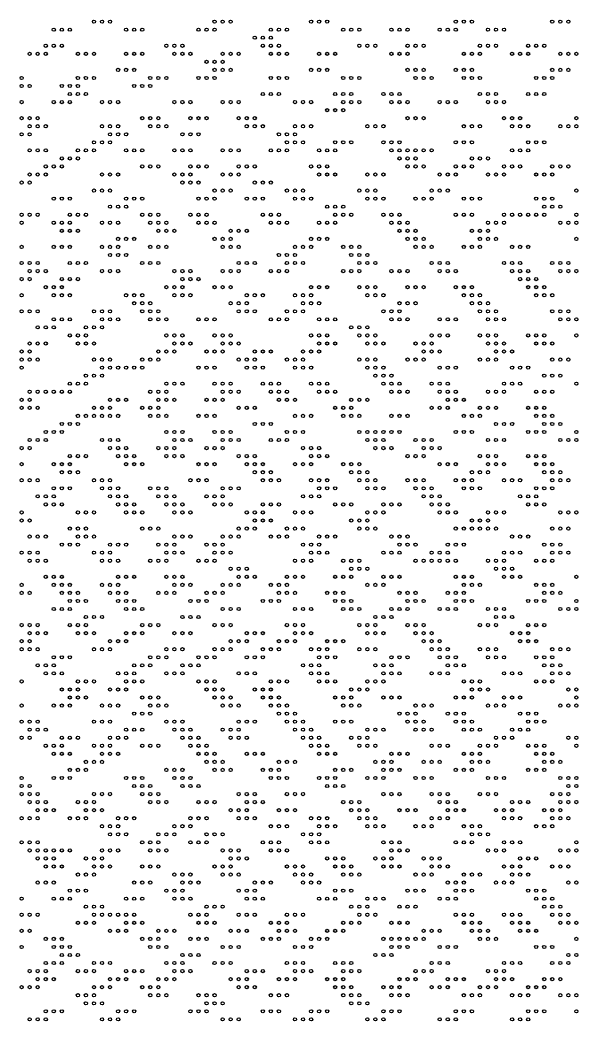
# Model space of a CAD drawing. Header units: millimetres. Extents: x 0 to 280, y 1 to 500.
# Drawn here: x 139.8 to 209.2, y 250.8 to 375.2 of the extents above; entities that cross this region are included whole.
import ezdxf

# ---------------------------------------------------------------- set-up
doc = ezdxf.new("R2010")
doc.units = ezdxf.units.MM
doc.layers.get('0').update_dxf_attribs({"linetype": 'CONTINUOUS'})

msp = doc.modelspace()

# ---------------------------------------------------------------- linework, layer by layer
for centre in [(149, 375), (150, 375), (151, 375), (164, 375), (165, 375), (166, 375), (176, 375), (177, 375), (178, 375), (194, 375), (195, 375), (196, 375), (206, 375), (207, 375), (208, 375), (144, 374), (145, 374), (146, 374), (153, 374), (154, 374), (155, 374), (162, 374), (163, 374), (164, 374), (169, 373), (170, 373), (171, 374), (171, 373), (172, 374), (173, 374), (180, 374), (181, 374), (182, 374), (186, 374), (187, 374), (188, 374), (192, 374), (193, 374), (194, 374), (198, 374), (199, 374), (200, 374), (143, 372), (144, 372), (145, 372), (158, 372), (159, 372), (160, 372), (170, 372), (171, 372), (172, 372), (182, 372), (183, 372), (184, 372), (188, 372), (189, 372), (190, 372), (197, 372), (198, 372), (199, 372), (203, 372), (204, 372), (205, 372), (141, 371), (142, 371), (143, 371), (147, 371), (148, 371), (149, 371), (153, 371), (154, 371), (155, 371), (159, 371), (160, 371), (161, 371), (165, 371), (166, 371), (167, 371), (171, 371), (172, 371), (173, 371), (177, 371), (178, 371), (179, 371), (186, 371), (187, 371), (188, 371), (195, 371), (196, 371), (197, 371), (201, 371), (202, 371), (203, 371), (207, 371), (208, 371), (209, 371), (163, 370), (164, 370), (165, 370), (152, 369), (153, 369), (154, 369), (164, 369), (165, 369), (166, 369), (176, 369), (177, 369), (178, 369), (188, 369), (189, 369), (190, 369), (194, 369), (195, 369), (196, 369), (206, 369), (207, 369), (208, 369), (140, 368), (140, 367), (141, 367), (145, 367), (146, 367), (147, 368), (147, 367), (148, 368), (149, 368), (154, 367), (155, 367), (156, 368), (156, 367), (157, 368), (158, 368), (162, 368), (163, 368), (164, 368), (171, 368), (172, 368), (173, 368), (180, 368), (181, 368), (182, 368), (189, 368), (190, 368), (191, 368), (195, 368), (196, 368), (197, 368), (204, 368), (205, 368), (206, 368), (146, 366), (147, 366), (148, 366), (170, 366), (171, 366), (172, 366), (179, 366), (180, 366), (181, 366), (185, 366), (186, 366), (187, 366), (197, 366), (198, 366), (199, 366), (203, 366), (204, 366), (205, 366), (140, 365), (144, 365), (145, 365), (146, 365), (150, 365), (151, 365), (152, 365), (159, 365), (160, 365), (161, 365), (165, 365), (166, 365), (167, 365), (174, 365), (175, 365), (176, 365), (180, 365), (181, 365), (182, 365), (186, 365), (187, 365), (188, 365), (192, 365), (193, 365), (194, 365), (198, 365), (199, 365), (200, 365), (178, 364), (179, 364), (180, 364), (140, 363), (141, 363), (141, 362), (142, 363), (142, 362), (143, 362), (150, 362), (151, 362), (152, 362), (155, 363), (156, 363), (156, 362), (157, 363), (157, 362), (158, 362), (161, 363), (162, 363), (163, 363), (167, 363), (168, 363), (168, 362), (169, 363), (169, 362), (170, 362), (174, 362), (175, 362), (176, 362), (183, 362), (184, 362), (185, 362), (188, 363), (189, 363), (190, 363), (195, 362), (196, 362), (197, 362), (200, 363), (201, 363), (201, 362), (202, 363), (202, 362), (203, 362), (207, 362), (208, 362), (209, 363), (209, 362), (140, 361), (141, 361), (151, 361), (152, 361), (153, 361), (160, 361), (161, 361), (162, 361), (172, 361), (173, 361), (174, 361), (149, 360), (150, 360), (151, 360), (173, 360), (174, 360), (175, 360), (179, 360), (180, 360), (181, 360), (185, 360), (186, 360), (187, 360), (194, 360), (195, 360), (196, 360), (203, 360), (204, 360), (205, 360), (141, 359), (142, 359), (143, 359), (147, 359), (148, 359), (149, 359), (153, 359), (154, 359), (155, 359), (159, 359), (160, 359), (161, 359), (165, 359), (166, 359), (167, 359), (171, 359), (172, 359), (173, 359), (177, 359), (178, 359), (179, 359), (186, 359), (187, 359), (188, 359), (189, 359), (190, 359), (191, 359), (201, 359), (202, 359), (203, 359), (143, 357), (144, 357), (145, 358), (145, 357), (146, 358), (147, 358), (155, 357), (156, 357), (157, 357), (161, 357), (162, 357), (163, 357), (167, 357), (168, 357), (169, 357), (176, 357), (177, 357), (178, 357), (187, 358), (188, 358), (188, 357), (189, 358), (189, 357), (190, 357), (194, 357), (195, 357), (196, 358), (196, 357), (197, 358), (198, 358), (200, 357), (201, 357), (202, 357), (206, 357), (207, 357), (208, 357), (141, 356), (142, 356), (143, 356), (150, 356), (151, 356), (152, 356), (159, 356), (160, 356), (161, 356), (165, 356), (166, 356), (167, 356), (177, 356), (178, 356), (179, 356), (183, 356), (184, 356), (185, 356), (192, 356), (193, 356), (194, 356), (198, 356), (199, 356), (200, 356), (204, 356), (205, 356), (206, 356), (140, 355), (141, 355), (160, 355), (161, 355), (162, 355), (169, 355), (170, 355), (171, 355), (149, 354), (150, 354), (151, 354), (164, 354), (165, 354), (166, 354), (173, 354), (174, 354), (175, 354), (182, 354), (183, 354), (184, 354), (191, 354), (192, 354), (193, 354), (209, 354), (144, 353), (145, 353), (146, 353), (151, 352), (152, 352), (153, 353), (153, 352), (154, 353), (155, 353), (162, 353), (163, 353), (164, 353), (168, 353), (169, 353), (170, 353), (174, 353), (175, 353), (176, 353), (178, 352), (179, 352), (180, 352), (183, 353), (184, 353), (185, 353), (189, 353), (190, 353), (191, 353), (195, 353), (196, 353), (197, 353), (204, 353), (205, 353), (205, 352), (206, 353), (206, 352), (207, 352), (140, 351), (141, 351), (142, 351), (146, 351), (147, 351), (148, 351), (155, 351), (156, 351), (157, 351), (161, 351), (162, 351), (163, 351), (170, 351), (171, 351), (172, 351), (179, 351), (180, 351), (181, 351), (185, 351), (186, 351), (187, 351), (194, 351), (195, 351), (196, 351), (200, 351), (201, 351), (202, 351), (203, 351), (204, 351), (205, 351), (209, 351), (140, 350), (144, 350), (145, 350), (146, 350), (150, 350), (151, 350), (152, 350), (156, 350), (157, 350), (158, 350), (162, 350), (163, 350), (164, 350), (171, 350), (172, 350), (173, 350), (177, 350), (178, 350), (179, 350), (186, 350), (187, 350), (188, 350), (198, 350), (199, 350), (200, 350), (207, 350), (208, 350), (209, 350), (145, 349), (146, 349), (147, 349), (157, 349), (158, 349), (159, 349), (166, 349), (167, 349), (168, 349), (187, 349), (188, 349), (189, 349), (196, 349), (197, 349), (198, 349), (140, 347), (144, 347), (145, 347), (146, 347), (150, 347), (151, 347), (152, 348), (152, 347), (153, 348), (154, 348), (156, 347), (157, 347), (158, 347), (164, 348), (165, 348), (165, 347), (166, 348), (166, 347), (167, 347), (174, 347), (175, 347), (176, 348), (176, 347), (177, 348), (178, 348), (180, 347), (181, 347), (182, 347), (188, 348), (189, 348), (189, 347), (190, 348), (190, 347), (191, 347), (195, 347), (196, 347), (197, 348), (197, 347), (198, 348), (199, 348), (201, 347), (202, 347), (203, 347), (209, 348), (151, 346), (152, 346), (153, 346), (172, 346), (173, 346), (174, 346), (181, 346), (182, 346), (183, 346), (140, 345), (141, 345), (142, 345), (146, 345), (147, 345), (148, 345), (155, 345), (156, 345), (157, 345), (167, 345), (168, 345), (169, 345), (173, 345), (174, 345), (175, 345), (182, 345), (183, 345), (184, 345), (191, 345), (192, 345), (193, 345), (200, 345), (201, 345), (202, 345), (206, 345), (207, 345), (208, 345), (141, 344), (142, 344), (143, 344), (150, 344), (151, 344), (152, 344), (159, 344), (160, 344), (161, 344), (165, 344), (166, 344), (167, 344), (171, 344), (172, 344), (173, 344), (180, 344), (181, 344), (182, 344), (186, 344), (187, 344), (188, 344), (192, 344), (193, 344), (194, 344), (201, 344), (202, 344), (203, 344), (207, 344), (208, 344), (209, 344), (140, 343), (141, 343), (143, 342), (144, 342), (145, 343), (145, 342), (146, 343), (147, 343), (158, 342), (159, 342), (160, 343), (160, 342), (161, 343), (162, 343), (164, 342), (165, 342), (166, 342), (176, 342), (177, 342), (178, 342), (182, 342), (183, 342), (184, 342), (188, 342), (189, 342), (190, 342), (194, 342), (195, 342), (196, 342), (202, 343), (203, 343), (203, 342), (204, 343), (204, 342), (205, 342), (140, 341), (144, 341), (145, 341), (146, 341), (153, 341), (154, 341), (155, 341), (159, 341), (160, 341), (161, 341), (168, 341), (169, 341), (170, 341), (174, 341), (175, 341), (176, 341), (183, 341), (184, 341), (185, 341), (195, 341), (196, 341), (197, 341), (204, 341), (205, 341), (206, 341), (154, 340), (155, 340), (156, 340), (166, 340), (167, 340), (168, 340), (175, 340), (176, 340), (177, 340), (187, 340), (188, 340), (189, 340), (196, 340), (197, 340), (198, 340), (140, 339), (141, 339), (142, 339), (149, 339), (150, 339), (151, 339), (155, 339), (156, 339), (157, 339), (167, 339), (168, 339), (169, 339), (173, 339), (174, 339), (175, 339), (185, 339), (186, 339), (187, 339), (197, 339), (198, 339), (199, 339), (206, 339), (207, 339), (208, 339), (142, 337), (143, 337), (144, 338), (144, 337), (145, 338), (146, 338), (148, 337), (149, 337), (150, 338), (150, 337), (151, 338), (152, 338), (156, 338), (157, 338), (158, 338), (162, 338), (163, 338), (164, 338), (171, 338), (172, 338), (173, 338), (177, 338), (178, 338), (179, 338), (181, 337), (182, 337), (183, 337), (186, 338), (187, 338), (188, 338), (192, 338), (193, 338), (194, 338), (198, 338), (199, 338), (200, 338), (207, 338), (208, 338), (209, 338), (146, 336), (147, 336), (148, 336), (158, 336), (159, 336), (160, 336), (164, 336), (165, 336), (166, 336), (176, 336), (177, 336), (178, 336), (182, 336), (183, 336), (184, 336), (191, 336), (192, 336), (193, 336), (197, 336), (198, 336), (199, 336), (203, 336), (204, 336), (205, 336), (209, 336), (141, 335), (142, 335), (143, 335), (147, 335), (148, 335), (149, 335), (159, 335), (160, 335), (161, 335), (165, 335), (166, 335), (167, 335), (177, 335), (178, 335), (179, 335), (183, 335), (184, 335), (185, 335), (189, 335), (190, 335), (191, 335), (198, 335), (199, 335), (200, 335), (204, 335), (205, 335), (206, 335), (140, 334), (141, 334), (157, 334), (158, 334), (159, 334), (163, 334), (164, 334), (165, 334), (169, 334), (170, 334), (171, 334), (175, 334), (176, 334), (177, 334), (190, 334), (191, 334), (192, 334), (199, 334), (200, 334), (201, 334), (140, 333), (140, 332), (141, 333), (142, 333), (149, 333), (150, 333), (150, 332), (151, 333), (151, 332), (152, 332), (153, 332), (154, 332), (155, 333), (155, 332), (156, 333), (157, 333), (162, 332), (163, 332), (164, 332), (167, 333), (168, 333), (168, 332), (169, 333), (169, 332), (170, 332), (173, 333), (174, 333), (174, 332), (175, 333), (175, 332), (176, 332), (182, 333), (183, 333), (183, 332), (184, 333), (184, 332), (185, 332), (188, 333), (189, 333), (190, 333), (192, 332), (193, 332), (194, 332), (197, 333), (198, 333), (199, 333), (201, 332), (202, 332), (203, 332), (206, 333), (207, 333), (208, 333), (148, 331), (149, 331), (150, 331), (184, 331), (185, 331), (186, 331), (205, 331), (206, 331), (207, 331), (146, 330), (147, 330), (148, 330), (158, 330), (159, 330), (160, 330), (164, 330), (165, 330), (166, 330), (170, 330), (171, 330), (172, 330), (176, 330), (177, 330), (178, 330), (185, 330), (186, 330), (187, 330), (191, 330), (192, 330), (193, 330), (200, 330), (201, 330), (202, 330), (209, 330), (141, 329), (142, 329), (143, 329), (144, 329), (145, 329), (146, 329), (156, 329), (157, 329), (158, 329), (165, 329), (166, 329), (167, 329), (171, 329), (172, 329), (173, 329), (177, 329), (178, 329), (179, 329), (186, 329), (187, 329), (188, 329), (192, 329), (193, 329), (194, 329), (198, 329), (199, 329), (200, 329), (204, 329), (205, 329), (206, 329), (140, 328), (140, 327), (141, 328), (141, 327), (142, 327), (149, 327), (150, 327), (151, 328), (151, 327), (152, 328), (153, 328), (155, 327), (156, 327), (157, 328), (157, 327), (158, 328), (159, 328), (163, 328), (164, 328), (165, 328), (167, 327), (168, 327), (169, 327), (172, 328), (173, 328), (174, 328), (179, 327), (180, 327), (181, 328), (181, 327), (182, 328), (183, 328), (191, 327), (192, 327), (193, 328), (193, 327), (194, 328), (195, 328), (197, 327), (198, 327), (199, 327), (203, 327), (204, 327), (205, 327), (147, 326), (148, 326), (149, 326), (150, 326), (151, 326), (152, 326), (156, 326), (157, 326), (158, 326), (162, 326), (163, 326), (164, 326), (174, 326), (175, 326), (176, 326), (180, 326), (181, 326), (182, 326), (186, 326), (187, 326), (188, 326), (195, 326), (196, 326), (197, 326), (204, 326), (205, 326), (206, 326), (145, 325), (146, 325), (147, 325), (169, 325), (170, 325), (171, 325), (199, 325), (200, 325), (201, 325), (205, 325), (206, 325), (207, 325), (143, 324), (144, 324), (145, 324), (158, 324), (159, 324), (160, 324), (164, 324), (165, 324), (166, 324), (173, 324), (174, 324), (175, 324), (182, 324), (183, 324), (184, 324), (185, 324), (186, 324), (187, 324), (194, 324), (195, 324), (196, 324), (203, 324), (204, 324), (205, 324), (209, 324), (140, 322), (141, 323), (141, 322), (142, 323), (143, 323), (150, 323), (151, 323), (151, 322), (152, 323), (152, 322), (153, 322), (157, 322), (158, 322), (159, 323), (159, 322), (160, 323), (161, 323), (163, 322), (164, 322), (165, 323), (165, 322), (166, 323), (167, 323), (171, 323), (172, 323), (173, 323), (175, 322), (176, 322), (177, 322), (183, 323), (184, 323), (184, 322), (185, 323), (185, 322), (186, 322), (189, 323), (190, 323), (190, 322), (191, 323), (191, 322), (192, 322), (198, 323), (199, 323), (200, 323), (207, 323), (208, 323), (209, 323), (146, 321), (147, 321), (148, 321), (152, 321), (153, 321), (154, 321), (158, 321), (159, 321), (160, 321), (167, 321), (168, 321), (169, 321), (176, 321), (177, 321), (178, 321), (188, 321), (189, 321), (190, 321), (197, 321), (198, 321), (199, 321), (203, 321), (204, 321), (205, 321), (140, 320), (144, 320), (145, 320), (146, 320), (153, 320), (154, 320), (155, 320), (162, 320), (163, 320), (164, 320), (168, 320), (169, 320), (170, 320), (174, 320), (175, 320), (176, 320), (180, 320), (181, 320), (182, 320), (192, 320), (193, 320), (194, 320), (198, 320), (199, 320), (200, 320), (204, 320), (205, 320), (206, 320), (145, 319), (146, 319), (147, 319), (169, 319), (170, 319), (171, 319), (181, 319), (182, 319), (183, 319), (196, 319), (197, 319), (198, 319), (205, 319), (206, 319), (207, 319), (140, 318), (141, 318), (142, 318), (149, 318), (150, 318), (151, 318), (161, 318), (162, 318), (163, 318), (170, 318), (171, 318), (172, 318), (176, 318), (177, 318), (178, 318), (182, 318), (183, 318), (184, 318), (188, 318), (189, 318), (190, 318), (194, 318), (195, 318), (196, 318), (200, 318), (201, 318), (202, 318), (206, 318), (207, 318), (208, 318), (142, 316), (143, 316), (144, 317), (144, 316), (145, 317), (146, 317), (150, 317), (151, 317), (151, 316), (152, 317), (152, 316), (153, 316), (156, 317), (157, 317), (157, 316), (158, 317), (158, 316), (159, 316), (163, 316), (164, 316), (165, 317), (165, 316), (166, 317), (167, 317), (175, 316), (176, 316), (177, 317), (177, 316), (178, 317), (179, 317), (183, 317), (184, 317), (185, 317), (189, 317), (190, 317), (190, 316), (191, 317), (191, 316), (192, 316), (195, 317), (196, 317), (197, 317), (202, 316), (203, 316), (204, 317), (204, 316), (205, 317), (206, 317), (143, 315), (144, 315), (145, 315), (152, 315), (153, 315), (154, 315), (158, 315), (159, 315), (160, 315), (164, 315), (165, 315), (166, 315), (170, 315), (171, 315), (172, 315), (179, 315), (180, 315), (181, 315), (185, 315), (186, 315), (187, 315), (191, 315), (192, 315), (193, 315), (203, 315), (204, 315), (205, 315), (140, 314), (147, 314), (148, 314), (149, 314), (153, 314), (154, 314), (155, 314), (159, 314), (160, 314), (161, 314), (168, 314), (169, 314), (170, 314), (174, 314), (175, 314), (176, 314), (183, 314), (184, 314), (185, 314), (192, 314), (193, 314), (194, 314), (198, 314), (199, 314), (200, 314), (207, 314), (208, 314), (209, 314), (140, 313), (141, 313), (169, 313), (170, 313), (171, 313), (181, 313), (182, 313), (183, 313), (196, 313), (197, 313), (198, 313), (141, 311), (142, 311), (143, 311), (146, 312), (147, 312), (147, 311), (148, 312), (148, 311), (149, 311), (155, 312), (156, 312), (157, 312), (159, 311), (160, 311), (161, 311), (165, 311), (166, 311), (167, 312), (167, 311), (168, 312), (169, 312), (171, 311), (172, 311), (173, 312), (173, 311), (174, 312), (175, 312), (177, 311), (178, 311), (179, 311), (182, 312), (183, 312), (184, 312), (186, 311), (187, 311), (188, 311), (194, 312), (195, 312), (196, 312), (197, 312), (198, 312), (199, 312), (201, 311), (202, 311), (203, 311), (206, 312), (207, 312), (208, 312), (145, 310), (146, 310), (147, 310), (151, 310), (152, 310), (153, 310), (157, 310), (158, 310), (159, 310), (163, 310), (164, 310), (165, 310), (175, 310), (176, 310), (177, 310), (187, 310), (188, 310), (189, 310), (193, 310), (194, 310), (195, 310), (205, 310), (206, 310), (207, 310), (140, 309), (141, 309), (142, 309), (149, 309), (150, 309), (151, 309), (158, 309), (159, 309), (160, 309), (164, 309), (165, 309), (166, 309), (176, 309), (177, 309), (178, 309), (185, 309), (186, 309), (187, 309), (191, 309), (192, 309), (193, 309), (200, 309), (201, 309), (202, 309), (206, 309), (207, 309), (208, 309), (141, 308), (142, 308), (143, 308), (150, 308), (151, 308), (152, 308), (156, 308), (157, 308), (158, 308), (162, 308), (163, 308), (164, 308), (174, 308), (175, 308), (176, 308), (180, 308), (181, 308), (182, 308), (189, 308), (190, 308), (191, 308), (192, 308), (193, 308), (194, 308), (198, 308), (199, 308), (200, 308), (204, 308), (205, 308), (206, 308), (143, 306), (144, 306), (145, 306), (152, 306), (153, 306), (154, 306), (158, 306), (159, 306), (160, 306), (166, 307), (167, 307), (167, 306), (168, 307), (168, 306), (169, 306), (173, 306), (174, 306), (175, 306), (179, 306), (180, 306), (181, 307), (181, 306), (182, 307), (183, 307), (185, 306), (186, 306), (187, 306), (194, 306), (195, 306), (196, 306), (199, 307), (200, 307), (200, 306), (201, 307), (201, 306), (202, 306), (209, 306), (140, 305), (144, 305), (145, 305), (146, 305), (150, 305), (151, 305), (152, 305), (159, 305), (160, 305), (161, 305), (165, 305), (166, 305), (167, 305), (171, 305), (172, 305), (173, 305), (183, 305), (184, 305), (185, 305), (195, 305), (196, 305), (197, 305), (204, 305), (205, 305), (206, 305), (140, 304), (141, 304), (145, 304), (146, 304), (147, 304), (151, 304), (152, 304), (153, 304), (157, 304), (158, 304), (159, 304), (163, 304), (164, 304), (165, 304), (172, 304), (173, 304), (174, 304), (178, 304), (179, 304), (180, 304), (187, 304), (188, 304), (189, 304), (193, 304), (194, 304), (195, 304), (205, 304), (206, 304), (207, 304), (146, 303), (147, 303), (148, 303), (152, 303), (153, 303), (154, 303), (161, 303), (162, 303), (163, 303), (170, 303), (171, 303), (172, 303), (179, 303), (180, 303), (181, 303), (188, 303), (189, 303), (190, 303), (194, 303), (195, 303), (196, 303), (203, 303), (204, 303), (205, 303), (209, 303), (144, 302), (145, 302), (146, 302), (148, 301), (149, 301), (150, 301), (153, 302), (154, 302), (155, 302), (160, 301), (161, 301), (162, 301), (165, 302), (166, 302), (167, 302), (174, 302), (175, 302), (176, 302), (180, 302), (181, 302), (182, 302), (184, 301), (185, 301), (186, 302), (186, 301), (187, 302), (188, 302), (192, 302), (193, 302), (194, 302), (198, 302), (199, 302), (199, 301), (200, 302), (200, 301), (201, 301), (207, 302), (208, 302), (209, 302), (140, 300), (141, 300), (142, 300), (146, 300), (147, 300), (148, 300), (155, 300), (156, 300), (157, 300), (164, 300), (165, 300), (166, 300), (173, 300), (174, 300), (175, 300), (182, 300), (183, 300), (184, 300), (188, 300), (189, 300), (190, 300), (197, 300), (198, 300), (199, 300), (203, 300), (204, 300), (205, 300), (141, 299), (142, 299), (143, 299), (147, 299), (148, 299), (149, 299), (153, 299), (154, 299), (155, 299), (159, 299), (160, 299), (161, 299), (168, 299), (169, 299), (170, 299), (174, 299), (175, 299), (176, 299), (183, 299), (184, 299), (185, 299), (189, 299), (190, 299), (191, 299), (201, 299), (202, 299), (203, 299), (140, 298), (141, 298), (151, 298), (152, 298), (153, 298), (166, 298), (167, 298), (168, 298), (172, 298), (173, 298), (174, 298), (178, 298), (179, 298), (180, 298), (190, 298), (191, 298), (192, 298), (202, 298), (203, 298), (204, 298), (140, 297), (141, 297), (142, 297), (144, 296), (145, 296), (146, 296), (149, 297), (150, 297), (151, 297), (156, 296), (157, 296), (158, 297), (158, 296), (159, 297), (160, 297), (162, 296), (163, 296), (164, 297), (164, 296), (165, 297), (166, 297), (168, 296), (169, 296), (170, 297), (170, 296), (171, 297), (172, 297), (176, 297), (177, 297), (177, 296), (178, 297), (178, 296), (179, 296), (182, 297), (183, 297), (184, 297), (186, 296), (187, 296), (188, 296), (191, 297), (192, 297), (192, 296), (193, 297), (193, 296), (194, 296), (197, 297), (198, 297), (198, 296), (199, 297), (199, 296), (200, 296), (204, 296), (205, 296), (206, 297), (206, 296), (207, 297), (208, 297), (142, 295), (143, 295), (144, 295), (154, 295), (155, 295), (156, 295), (160, 295), (161, 295), (162, 295), (175, 295), (176, 295), (177, 295), (184, 295), (185, 295), (186, 295), (193, 295), (194, 295), (195, 295), (205, 295), (206, 295), (207, 295), (143, 294), (144, 294), (145, 294), (152, 294), (153, 294), (154, 294), (158, 294), (159, 294), (160, 294), (167, 294), (168, 294), (169, 294), (176, 294), (177, 294), (178, 294), (185, 294), (186, 294), (187, 294), (191, 294), (192, 294), (193, 294), (200, 294), (201, 294), (202, 294), (206, 294), (207, 294), (208, 294), (140, 293), (147, 293), (148, 293), (149, 293), (153, 293), (154, 293), (155, 293), (162, 293), (163, 293), (164, 293), (171, 293), (172, 293), (173, 293), (177, 293), (178, 293), (179, 293), (183, 293), (184, 293), (185, 293), (195, 293), (196, 293), (197, 293), (204, 293), (205, 293), (206, 293), (145, 292), (146, 292), (146, 291), (147, 292), (147, 291), (148, 291), (151, 292), (152, 292), (153, 292), (155, 291), (156, 291), (157, 291), (163, 292), (164, 292), (164, 291), (165, 292), (165, 291), (166, 291), (169, 292), (170, 292), (170, 291), (171, 292), (171, 291), (172, 291), (179, 291), (180, 291), (181, 292), (181, 291), (182, 292), (183, 292), (185, 291), (186, 291), (187, 291), (194, 291), (195, 291), (196, 292), (196, 291), (197, 292), (198, 292), (200, 291), (201, 291), (202, 291), (208, 292), (209, 292), (209, 291), (140, 290), (144, 290), (145, 290), (146, 290), (150, 290), (151, 290), (152, 290), (156, 290), (157, 290), (158, 290), (165, 290), (166, 290), (167, 290), (171, 290), (172, 290), (173, 290), (180, 290), (181, 290), (182, 290), (189, 290), (190, 290), (191, 290), (198, 290), (199, 290), (200, 290), (207, 290), (208, 290), (209, 290), (154, 289), (155, 289), (156, 289), (172, 289), (173, 289), (174, 289), (187, 289), (188, 289), (189, 289), (193, 289), (194, 289), (195, 289), (202, 289), (203, 289), (204, 289), (140, 288), (141, 288), (142, 288), (149, 288), (150, 288), (151, 288), (158, 288), (159, 288), (160, 288), (167, 288), (168, 288), (169, 288), (173, 288), (174, 288), (175, 288), (179, 288), (180, 288), (181, 288), (188, 288), (189, 288), (190, 288), (194, 288), (195, 288), (196, 288), (203, 288), (204, 288), (205, 288), (140, 286), (141, 287), (141, 286), (142, 287), (143, 287), (145, 286), (146, 286), (147, 286), (151, 286), (152, 286), (153, 287), (153, 286), (154, 287), (155, 287), (159, 287), (160, 287), (160, 286), (161, 287), (161, 286), (162, 286), (165, 287), (166, 287), (166, 286), (167, 287), (167, 286), (168, 286), (174, 287), (175, 287), (175, 286), (176, 287), (176, 286), (177, 286), (181, 286), (182, 286), (183, 287), (183, 286), (184, 287), (185, 287), (189, 287), (190, 287), (191, 287), (195, 287), (196, 287), (197, 287), (199, 286), (200, 286), (201, 287), (201, 286), (202, 287), (203, 287), (208, 286), (209, 286), (143, 285), (144, 285), (145, 285), (149, 285), (150, 285), (151, 285), (155, 285), (156, 285), (157, 285), (161, 285), (162, 285), (163, 285), (176, 285), (177, 285), (178, 285), (182, 285), (183, 285), (184, 285), (191, 285), (192, 285), (193, 285), (197, 285), (198, 285), (199, 285), (203, 285), (204, 285), (205, 285), (209, 285), (144, 284), (145, 284), (146, 284), (150, 284), (151, 284), (152, 284), (162, 284), (163, 284), (164, 284), (168, 284), (169, 284), (170, 284), (177, 284), (178, 284), (179, 284), (186, 284), (187, 284), (188, 284), (195, 284), (196, 284), (197, 284), (204, 284), (205, 284), (206, 284), (148, 283), (149, 283), (150, 283), (163, 283), (164, 283), (165, 283), (172, 283), (173, 283), (174, 283), (184, 283), (185, 283), (186, 283), (190, 283), (191, 283), (192, 283), (196, 283), (197, 283), (198, 283), (205, 283), (206, 283), (207, 283), (140, 281), (144, 281), (145, 281), (146, 282), (146, 281), (147, 282), (148, 282), (153, 281), (154, 281), (155, 281), (158, 282), (159, 282), (159, 281), (160, 282), (160, 281), (161, 281), (164, 282), (165, 282), (166, 282), (170, 282), (171, 282), (171, 281), (172, 282), (172, 281), (173, 281), (177, 281), (178, 281), (179, 282), (179, 281), (180, 282), (181, 282), (183, 281), (184, 281), (185, 282), (185, 281), (186, 282), (187, 282), (189, 281), (190, 281), (191, 281), (194, 282), (195, 282), (196, 282), (198, 281), (199, 281), (200, 281), (203, 282), (204, 282), (205, 282), (207, 281), (208, 281), (209, 281), (140, 280), (141, 280), (154, 280), (155, 280), (156, 280), (160, 280), (161, 280), (162, 280), (178, 280), (179, 280), (180, 280), (208, 280), (209, 280), (140, 279), (141, 279), (142, 279), (149, 279), (150, 279), (151, 279), (155, 279), (156, 279), (157, 279), (167, 279), (168, 279), (169, 279), (173, 279), (174, 279), (175, 279), (185, 279), (186, 279), (187, 279), (191, 279), (192, 279), (193, 279), (197, 279), (198, 279), (199, 279), (206, 279), (207, 279), (208, 279), (141, 278), (142, 278), (143, 278), (147, 278), (148, 278), (149, 278), (156, 278), (157, 278), (158, 278), (162, 278), (163, 278), (164, 278), (168, 278), (169, 278), (170, 278), (180, 278), (181, 278), (182, 278), (192, 278), (193, 278), (194, 278), (201, 278), (202, 278), (203, 278), (207, 278), (208, 278), (209, 278), (140, 276), (141, 276), (142, 277), (142, 276), (143, 277), (144, 277), (146, 276), (147, 276), (148, 277), (148, 276), (149, 277), (150, 277), (152, 276), (153, 276), (154, 276), (161, 276), (162, 276), (163, 276), (166, 277), (167, 277), (167, 276), (168, 277), (168, 276), (169, 276), (172, 277), (173, 277), (174, 277), (176, 276), (177, 276), (178, 276), (181, 277), (182, 277), (182, 276), (183, 277), (183, 276), (184, 276), (187, 277), (188, 277), (189, 277), (191, 276), (192, 276), (193, 277), (193, 276), (194, 277), (195, 277), (199, 277), (200, 277), (200, 276), (201, 277), (201, 276), (202, 276), (205, 277), (206, 277), (206, 276), (207, 277), (207, 276), (208, 276), (150, 275), (151, 275), (152, 275), (159, 275), (160, 275), (161, 275), (171, 275), (172, 275), (173, 275), (177, 275), (178, 275), (179, 275), (183, 275), (184, 275), (185, 275), (189, 275), (190, 275), (191, 275), (195, 275), (196, 275), (197, 275), (204, 275), (205, 275), (206, 275), (151, 274), (152, 274), (153, 274), (157, 274), (158, 274), (159, 274), (163, 274), (164, 274), (165, 274), (175, 274), (176, 274), (177, 274), (196, 274), (197, 274), (198, 274), (140, 273), (141, 273), (142, 273), (155, 273), (156, 273), (157, 273), (161, 273), (162, 273), (163, 273), (170, 273), (171, 273), (172, 273), (176, 273), (177, 273), (178, 273), (185, 273), (186, 273), (187, 273), (194, 273), (195, 273), (196, 273), (200, 273), (201, 273), (202, 273), (209, 273), (141, 272), (142, 272), (142, 271), (143, 272), (143, 271), (144, 272), (144, 271), (145, 272), (146, 272), (148, 271), (149, 271), (150, 272), (150, 271), (151, 272), (152, 272), (156, 272), (157, 272), (158, 272), (165, 272), (166, 272), (166, 271), (167, 272), (167, 271), (168, 271), (171, 272), (172, 272), (173, 272), (178, 271), (179, 271), (180, 271), (184, 271), (185, 271), (186, 272), (186, 271), (187, 272), (188, 272), (190, 271), (191, 271), (192, 271), (198, 272), (199, 272), (200, 272), (202, 271), (203, 271), (204, 271), (207, 272), (208, 272), (209, 272), (143, 270), (144, 270), (145, 270), (149, 270), (150, 270), (151, 270), (155, 270), (156, 270), (157, 270), (164, 270), (165, 270), (166, 270), (173, 270), (174, 270), (175, 270), (179, 270), (180, 270), (181, 270), (185, 270), (186, 270), (187, 270), (191, 270), (192, 270), (193, 270), (200, 270), (201, 270), (202, 270), (206, 270), (207, 270), (208, 270), (147, 269), (148, 269), (149, 269), (159, 269), (160, 269), (161, 269), (165, 269), (166, 269), (167, 269), (174, 269), (175, 269), (176, 269), (180, 269), (181, 269), (182, 269), (189, 269), (190, 269), (191, 269), (195, 269), (196, 269), (197, 269), (201, 269), (202, 269), (203, 269), (142, 268), (143, 268), (144, 268), (154, 268), (155, 268), (156, 268), (160, 268), (161, 268), (162, 268), (169, 268), (170, 268), (171, 268), (175, 268), (176, 268), (177, 268), (193, 268), (194, 268), (195, 268), (199, 268), (200, 268), (201, 268), (208, 268), (209, 268), (146, 267), (147, 267), (148, 267), (158, 267), (159, 267), (160, 267), (167, 267), (168, 267), (169, 267), (179, 267), (180, 267), (181, 267), (188, 267), (189, 267), (190, 267), (194, 267), (195, 267), (196, 267), (203, 267), (204, 267), (205, 267), (140, 266), (144, 266), (145, 266), (146, 266), (148, 265), (149, 265), (150, 265), (153, 266), (154, 266), (155, 266), (159, 266), (160, 266), (161, 266), (163, 265), (164, 265), (165, 265), (168, 266), (169, 266), (170, 266), (177, 266), (178, 266), (179, 266), (181, 265), (182, 265), (183, 266), (183, 265), (184, 266), (185, 266), (187, 265), (188, 265), (189, 265), (192, 266), (193, 266), (194, 266), (204, 266), (205, 266), (205, 265), (206, 266), (206, 265), (207, 265), (140, 264), (141, 264), (142, 264), (149, 264), (150, 264), (151, 264), (152, 264), (153, 264), (154, 264), (161, 264), (162, 264), (163, 264), (167, 264), (168, 264), (169, 264), (173, 264), (174, 264), (175, 264), (182, 264), (183, 264), (184, 264), (194, 264), (195, 264), (196, 264), (200, 264), (201, 264), (202, 264), (206, 264), (207, 264), (208, 264), (147, 263), (148, 263), (149, 263), (153, 263), (154, 263), (155, 263), (162, 263), (163, 263), (164, 263), (171, 263), (172, 263), (173, 263), (180, 263), (181, 263), (182, 263), (186, 263), (187, 263), (188, 263), (195, 263), (196, 263), (197, 263), (201, 263), (202, 263), (203, 263), (207, 263), (208, 263), (209, 263), (140, 262), (141, 262), (151, 262), (152, 262), (153, 262), (157, 262), (158, 262), (159, 262), (166, 262), (167, 262), (168, 262), (172, 262), (173, 262), (174, 262), (178, 262), (179, 262), (180, 262), (190, 262), (191, 262), (192, 262), (196, 262), (197, 262), (198, 262), (202, 262), (203, 262), (204, 262), (140, 260), (143, 261), (144, 261), (144, 260), (145, 261), (145, 260), (146, 260), (155, 261), (156, 261), (156, 260), (157, 261), (157, 260), (158, 260), (161, 261), (162, 261), (163, 261), (165, 260), (166, 260), (167, 260), (170, 261), (171, 261), (172, 261), (174, 260), (175, 260), (176, 261), (176, 260), (177, 261), (178, 261), (185, 261), (186, 261), (186, 260), (187, 261), (187, 260), (188, 261), (188, 260), (189, 261), (190, 261), (192, 260), (193, 260), (194, 260), (197, 261), (198, 261), (199, 261), (204, 260), (205, 260), (206, 260), (209, 261), (145, 259), (146, 259), (147, 259), (160, 259), (161, 259), (162, 259), (184, 259), (185, 259), (186, 259), (208, 259), (209, 259), (143, 258), (144, 258), (145, 258), (149, 258), (150, 258), (151, 258), (158, 258), (159, 258), (160, 258), (164, 258), (165, 258), (166, 258), (173, 258), (174, 258), (175, 258), (179, 258), (180, 258), (181, 258), (191, 258), (192, 258), (193, 258), (200, 258), (201, 258), (202, 258), (206, 258), (207, 258), (208, 258), (141, 257), (142, 257), (143, 257), (147, 257), (148, 257), (149, 257), (153, 257), (154, 257), (155, 257), (159, 257), (160, 257), (161, 257), (168, 257), (169, 257), (170, 257), (174, 257), (175, 257), (176, 257), (180, 257), (181, 257), (182, 257), (189, 257), (190, 257), (191, 257), (198, 257), (199, 257), (200, 257), (140, 255), (141, 255), (142, 256), (142, 255), (143, 256), (144, 256), (149, 255), (150, 255), (151, 256), (151, 255), (152, 256), (153, 256), (155, 255), (156, 255), (157, 256), (157, 255), (158, 256), (159, 256), (166, 256), (167, 256), (167, 255), (168, 256), (168, 255), (169, 255), (172, 256), (173, 256), (174, 256), (178, 256), (179, 256), (179, 255), (180, 256), (180, 255), (181, 255), (185, 255), (186, 255), (187, 256), (187, 255), (188, 256), (189, 256), (191, 255), (192, 255), (193, 256), (193, 255), (194, 256), (195, 256), (197, 255), (198, 255), (199, 256), (199, 255), (200, 256), (201, 256), (203, 255), (204, 255), (205, 256), (205, 255), (206, 256), (207, 256), (147, 254), (148, 254), (149, 254), (156, 254), (157, 254), (158, 254), (162, 254), (163, 254), (164, 254), (171, 254), (172, 254), (173, 254), (180, 254), (181, 254), (182, 254), (186, 254), (187, 254), (188, 254), (195, 254), (196, 254), (197, 254), (201, 254), (202, 254), (203, 254), (207, 254), (208, 254), (209, 254), (148, 253), (149, 253), (150, 253), (163, 253), (164, 253), (165, 253), (181, 253), (182, 253), (183, 253), (143, 252), (144, 252), (145, 252), (152, 252), (153, 252), (154, 252), (161, 252), (162, 252), (163, 252), (170, 252), (171, 252), (172, 252), (176, 252), (177, 252), (178, 252), (185, 252), (186, 252), (187, 252), (194, 252), (195, 252), (196, 252), (203, 252), (204, 252), (205, 252), (209, 252), (141, 251), (142, 251), (143, 251), (150, 251), (151, 251), (152, 251), (165, 251), (166, 251), (167, 251), (174, 251), (175, 251), (176, 251), (183, 251), (184, 251), (185, 251), (192, 251), (193, 251), (194, 251), (201, 251), (202, 251), (203, 251)]:
    msp.add_circle(centre, 0.2)

doc.saveas('drawing.dxf')
